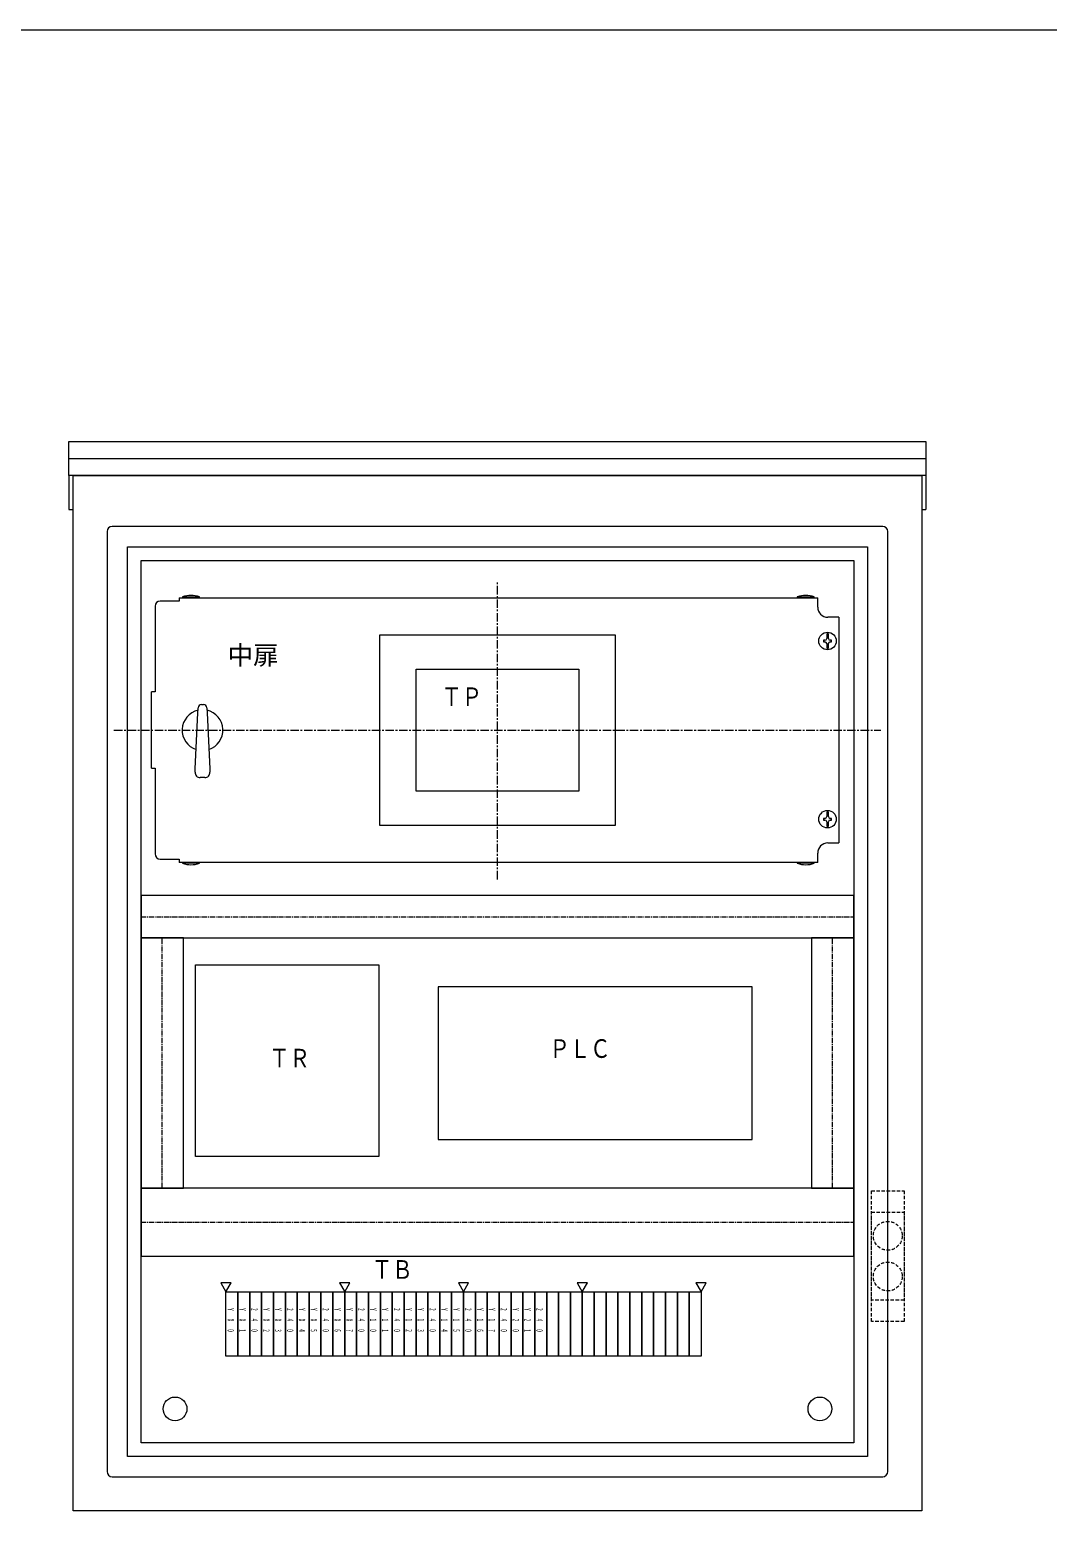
# Model space of a CAD drawing. Units: millimetres, scale not verified. Extents: x -1121 to 1167, y -822 to 778.
# Drawn here: x -32 to 567, y -110 to 778 of the extents above; entities that cross this region are included whole.
import ezdxf
from ezdxf.enums import TextEntityAlignment as Align

# ---------------------------------------------------------------- set-up
doc = ezdxf.new("R2010")
doc.units = ezdxf.units.MM
doc.header["$LTSCALE"] = 4
for name, pattern in [('USER3', [2, 1.25, -0.25, 0.25, -0.25]), ('USER4', [1.125, 0.75, -0.125, 0.125, -0.125]), ('USER6', [0.75, 0.5, -0.25])]:
    doc.linetypes.add(name, pattern=pattern)
for name, color, linetype, lineweight in [('0-1_AUX', 7, 'Continuous', 18), ('2-0_SYMBOL', 7, 'Continuous', 18), ('3-9_ボックス', 7, 'Continuous', 18), ('3-A_パネル', 7, 'Continuous', 18)]:
    doc.layers.add(name, color=color, linetype=linetype, lineweight=lineweight)
doc.layers.add('0-5_CMNT', color=7, linetype='Continuous')
doc.styles.add('@ＭＳ ゴシック', font='')
doc.styles.add('ＭＳ ゴシック', font='')
doc.styles.get('@ＭＳ ゴシック').set_extended_font_data('@MS Gothic')
doc.styles.get('ＭＳ ゴシック').set_extended_font_data('MS Gothic')

msp = doc.modelspace()

# ---------------------------------------------------------------- linework, layer by layer
at = {"layer": '0-1_AUX'}
msp.add_lwpolyline([(1167.031, -822), (1167.031, 778), (-1120.969, 778), (-1120.969, -822)], dxfattribs=at)
at = {"layer": '2-0_SYMBOL', "linetype": 'USER4'}
for p, q in [((32.976, 255.512), (452.976, 255.512)), ((45.476, 95.512), (45.476, 243.012)), ((440.476, 95.512), (440.476, 243.012)), ((32.976, 75.512), (452.976, 75.512))]:
    msp.add_line(p, q, dxfattribs=at)
at = {"layer": '2-0_SYMBOL'}
for points in [[(173.476, 309.512), (312.476, 309.512), (312.476, 421.512), (173.476, 421.512)], [(290.976, 329.512), (194.976, 329.512), (194.976, 401.512), (290.976, 401.512)], [(452.976, 243.012), (452.976, 268.012), (32.976, 268.012), (32.976, 243.012)], [(57.976, 243.012), (32.976, 243.012), (32.976, 95.512), (57.976, 95.512)], [(452.976, 243.012), (427.976, 243.012), (427.976, 95.512), (452.976, 95.512)], [(172.976, 114.262), (64.976, 114.262), (64.976, 227.262), (172.976, 227.262)], [(207.976, 124.262), (392.976, 124.262), (392.976, 214.262), (207.976, 214.262)], [(452.976, 55.512), (452.976, 95.512), (32.976, 95.512), (32.976, 55.512)], [(82.976, 34.512), (86.007, 39.762), (79.945, 39.762)], [(152.976, 34.512), (156.007, 39.762), (149.945, 39.762)], [(222.976, 34.512), (226.007, 39.762), (219.945, 39.762)], [(292.976, 34.512), (296.007, 39.762), (289.945, 39.762)], [(362.976, 34.512), (366.007, 39.762), (359.945, 39.762)], [(89.976, -3.488), (82.976, -3.488), (82.976, 34.512), (89.976, 34.512)], [(96.976, -3.488), (89.976, -3.488), (89.976, 34.512), (96.976, 34.512)], [(103.976, -3.488), (96.976, -3.488), (96.976, 34.512), (103.976, 34.512)], [(110.976, -3.488), (103.976, -3.488), (103.976, 34.512), (110.976, 34.512)], [(117.976, -3.488), (110.976, -3.488), (110.976, 34.512), (117.976, 34.512)], [(124.976, -3.488), (117.976, -3.488), (117.976, 34.512), (124.976, 34.512)], [(131.976, -3.488), (124.976, -3.488), (124.976, 34.512), (131.976, 34.512)], [(138.976, -3.488), (131.976, -3.488), (131.976, 34.512), (138.976, 34.512)], [(145.976, -3.488), (138.976, -3.488), (138.976, 34.512), (145.976, 34.512)], [(152.976, -3.488), (145.976, -3.488), (145.976, 34.512), (152.976, 34.512)], [(159.976, -3.488), (152.976, -3.488), (152.976, 34.512), (159.976, 34.512)], [(166.976, -3.488), (159.976, -3.488), (159.976, 34.512), (166.976, 34.512)], [(173.976, -3.488), (166.976, -3.488), (166.976, 34.512), (173.976, 34.512)], [(180.976, -3.488), (173.976, -3.488), (173.976, 34.512), (180.976, 34.512)], [(187.976, -3.488), (180.976, -3.488), (180.976, 34.512), (187.976, 34.512)], [(194.976, -3.488), (187.976, -3.488), (187.976, 34.512), (194.976, 34.512)], [(201.976, -3.488), (194.976, -3.488), (194.976, 34.512), (201.976, 34.512)], [(208.976, -3.488), (201.976, -3.488), (201.976, 34.512), (208.976, 34.512)], [(215.976, -3.488), (208.976, -3.488), (208.976, 34.512), (215.976, 34.512)], [(222.976, -3.488), (215.976, -3.488), (215.976, 34.512), (222.976, 34.512)], [(229.976, -3.488), (222.976, -3.488), (222.976, 34.512), (229.976, 34.512)], [(236.976, -3.488), (229.976, -3.488), (229.976, 34.512), (236.976, 34.512)], [(243.976, -3.488), (236.976, -3.488), (236.976, 34.512), (243.976, 34.512)], [(250.976, -3.488), (243.976, -3.488), (243.976, 34.512), (250.976, 34.512)], [(257.976, -3.488), (250.976, -3.488), (250.976, 34.512), (257.976, 34.512)], [(264.976, -3.488), (257.976, -3.488), (257.976, 34.512), (264.976, 34.512)], [(271.976, -3.488), (264.976, -3.488), (264.976, 34.512), (271.976, 34.512)], [(278.976, -3.488), (271.976, -3.488), (271.976, 34.512), (278.976, 34.512)], [(285.976, -3.488), (278.976, -3.488), (278.976, 34.512), (285.976, 34.512)], [(292.976, -3.488), (285.976, -3.488), (285.976, 34.512), (292.976, 34.512)], [(299.976, -3.488), (292.976, -3.488), (292.976, 34.512), (299.976, 34.512)], [(306.976, -3.488), (299.976, -3.488), (299.976, 34.512), (306.976, 34.512)], [(313.976, -3.488), (306.976, -3.488), (306.976, 34.512), (313.976, 34.512)], [(320.976, -3.488), (313.976, -3.488), (313.976, 34.512), (320.976, 34.512)], [(327.976, -3.488), (320.976, -3.488), (320.976, 34.512), (327.976, 34.512)], [(334.976, -3.488), (327.976, -3.488), (327.976, 34.512), (334.976, 34.512)], [(341.976, -3.488), (334.976, -3.488), (334.976, 34.512), (341.976, 34.512)], [(348.976, -3.488), (341.976, -3.488), (341.976, 34.512), (348.976, 34.512)], [(355.976, -3.488), (348.976, -3.488), (348.976, 34.512), (355.976, 34.512)], [(362.976, -3.488), (355.976, -3.488), (355.976, 34.512), (362.976, 34.512)]]:
    msp.add_lwpolyline(points, close=True, dxfattribs=at)
at = {"layer": '3-9_ボックス'}
for p, q in [((-9.524, 515.512), (-9.524, 535.512)), ((-9.524, 535.512), (495.476, 535.512)), ((495.476, 535.512), (495.476, 515.512)), ((-9.524, 525.512), (495.476, 525.512)), ((495.476, 515.512), (-9.524, 515.512)), ((-9.524, 515.512), (-9.524, 495.512)), ((-7.024, -94.488), (-7.024, 515.512)), ((-7.024, 515.512), (492.976, 515.512)), ((492.976, 515.512), (492.976, -94.488)), ((495.476, 515.512), (495.476, 495.512)), ((-9.524, 495.512), (-7.024, 495.512)), ((492.976, 495.512), (495.476, 495.512)), ((12.976, 482.512), (12.976, -71.488)), ((469.976, 485.512), (15.976, 485.512)), ((472.976, -71.488), (472.976, 482.512)), ((24.976, -62.488), (24.976, 473.512)), ((24.976, 473.512), (460.976, 473.512)), ((460.976, 473.512), (460.976, -62.488)), ((32.976, -54.488), (32.976, 465.512)), ((32.976, 465.512), (452.976, 465.512)), ((452.976, 465.512), (452.976, -54.488)), ((452.976, -54.488), (32.976, -54.488)), ((460.976, -62.488), (24.976, -62.488)), ((15.976, -74.488), (469.976, -74.488)), ((492.976, -94.488), (-7.024, -94.488))]:
    msp.add_line(p, q, dxfattribs=at)
at = {"layer": '3-9_ボックス', "linetype": 'USER6'}
for p, q in [((463.326, 17.012), (463.326, 94.012)), ((463.326, 94.012), (482.626, 94.012)), ((482.626, 94.012), (482.626, 17.012)), ((463.326, 29.512), (463.326, 81.512)), ((463.326, 81.512), (482.626, 81.512)), ((482.626, 81.512), (482.626, 29.512)), ((482.626, 29.512), (463.326, 29.512)), ((482.626, 17.012), (463.326, 17.012))]:
    msp.add_line(p, q, dxfattribs=at)
for centre in [(472.976, 67.512), (472.976, 43.512)]:
    msp.add_circle(centre, 8.5, dxfattribs=at)
at = {"layer": '3-9_ボックス'}
for centre in [(52.976, -34.488), (432.976, -34.488)]:
    msp.add_circle(centre, 7, dxfattribs=at)
for centre, start, end in [((15.976, 482.512), 90, 180), ((469.976, 482.512), 0, 90), ((15.976, -71.488), 180, 270), ((469.976, -71.488), 270, 0)]:
    msp.add_arc(centre, 3, start, end, dxfattribs=at)
at = {"layer": '3-A_パネル', "linetype": 'USER3'}
for p, q in [((242.976, 277.512), (242.976, 453.512)), ((16.976, 365.512), (468.976, 365.512))]:
    msp.add_line(p, q, dxfattribs=at)
at = {"layer": '3-A_パネル'}
for p, q in [((32.976, 286.012), (32.976, 445.012)), ((452.976, 445.012), (452.976, 286.012)), ((41.176, 438.512), (41.176, 388.012)), ((55.376, 441.512), (44.176, 441.512)), ((55.376, 443.512), (55.376, 441.512)), ((55.376, 443.512), (431.676, 443.512)), ((57.376, 444.01), (67.376, 444.01)), ((57.376, 444.01), (57.376, 443.512)), ((67.376, 443.512), (67.376, 444.01)), ((419.676, 444.01), (429.676, 444.01)), ((419.676, 444.01), (419.676, 443.512)), ((429.676, 443.512), (429.676, 444.01)), ((431.676, 438.012), (431.676, 443.512)), ((444.176, 432.012), (437.676, 432.012)), ((444.176, 432.012), (444.176, 299.012)), ((436.976, 422.162), (436.976, 419.512)), ((437.976, 422.162), (436.976, 422.162)), ((437.976, 419.512), (437.976, 422.162)), ((438.976, 417.512), (439.775, 417.512)), ((39.176, 343.012), (39.176, 388.012)), ((41.176, 388.012), (39.176, 388.012)), ((68.585, 380.512), (69.767, 380.512)), ((71.765, 378.605), (71.898, 375.744)), ((71.898, 375.744), (73.433, 342.744)), ((39.176, 343.012), (41.176, 343.012)), ((41.176, 343.012), (41.176, 292.512)), ((64.822, 340.651), (64.919, 342.744)), ((73.433, 342.744), (73.53, 340.651)), ((70.533, 337.512), (67.819, 337.512)), ((436.976, 317.162), (436.976, 314.512)), ((437.976, 317.162), (436.976, 317.162)), ((437.976, 314.512), (437.976, 317.162)), ((438.976, 312.512), (439.775, 312.512)), ((437.676, 299.012), (444.176, 299.012)), ((44.176, 289.512), (55.376, 289.512)), ((55.376, 289.512), (55.376, 287.512)), ((431.676, 287.512), (55.376, 287.512)), ((57.376, 287.512), (57.376, 287.013)), ((67.376, 287.013), (57.376, 287.013)), ((67.376, 287.013), (67.376, 287.512)), ((419.676, 287.512), (419.676, 287.013)), ((429.676, 287.013), (419.676, 287.013)), ((429.676, 287.013), (429.676, 287.512)), ((431.676, 287.512), (431.676, 293.012))]:
    msp.add_line(p, q, dxfattribs=at)
for points in [[(435.976, 418.512), (435.177, 418.512), (435.177, 417.512), (435.976, 417.512)], [(439.775, 417.512), (439.775, 418.512), (438.976, 418.512)], [(436.976, 416.512), (436.976, 413.862), (437.976, 413.862), (437.976, 416.512)], [(64.919, 342.744), (66.454, 375.744), (66.587, 378.605)], [(435.976, 313.512), (435.177, 313.512), (435.177, 312.512), (435.976, 312.512)], [(436.976, 311.512), (436.976, 308.862), (437.976, 308.862), (437.976, 311.512)], [(439.775, 312.512), (439.775, 313.512), (438.976, 313.512)]]:
    msp.add_lwpolyline(points, dxfattribs=at)
for centre in [(437.476, 418.012), (437.476, 313.012)]:
    msp.add_circle(centre, 5.15, dxfattribs=at)
for centre, radius, start, end in [((62.376, 428.812), 16, 90, 108.20996), ((62.376, 428.812), 16, 71.79004, 90), ((424.676, 428.812), 16, 90, 108.20996), ((424.676, 428.812), 16, 71.79004, 90), ((44.176, 438.512), 3, 90, 180), ((437.676, 438.012), 6, 180, 270), ((435.976, 419.512), 1, 270, 0), ((438.976, 419.512), 1, 180, 270), ((435.976, 416.512), 1, 0, 90), ((438.976, 416.512), 1, 90, 180), ((69.176, 365.512), 12, 102.77438, 251.89962), ((68.585, 378.512), 2, 90, 177.337), ((69.767, 378.512), 2, 2.663, 90), ((69.176, 365.512), 12, 288.10038, 77.22562), ((67.819, 340.512), 3, 177.337, 270), ((70.533, 340.512), 3, 270, 2.663), ((435.976, 314.512), 1, 270, 0), ((435.976, 311.512), 1, 0, 90), ((438.976, 314.512), 1, 180, 270), ((438.976, 311.512), 1, 90, 180), ((437.676, 293.012), 6, 90, 180), ((44.176, 292.512), 3, 180, 270), ((62.376, 302.212), 16, 251.79004, 270), ((62.376, 302.212), 16, 270, 288.20996), ((424.676, 302.212), 16, 251.79004, 288.20996)]:
    msp.add_arc(centre, radius, start, end, dxfattribs=at)

# ---------------------------------------------------------------- texts
at = {"layer": '0-5_CMNT', "style": 'ＭＳ ゴシック'}
msp.add_text('中扉', height=11, dxfattribs=at).set_placement((83.921, 400.874), align=Align.BOTTOM_LEFT)
at = {"layer": '0-5_CMNT', "style": 'ＭＳ ゴシック', "width": 0.8}
for s, p in [('ＴＰ', (209.919, 376.392)), ('ＴＲ', (108.514, 163.389)), ('ＰＬＣ', (273.618, 169.054)), ('ＴＢ', (168.984, 38.855))]:
    msp.add_text(s, height=11, dxfattribs=at).set_placement(p, align=Align.BOTTOM_LEFT)
at = {"layer": '0-5_CMNT', "char_height": 3.812, "attachment_point": 7, "rotation": 270, "style": '@ＭＳ ゴシック'}
for s, insert in [('\\T4;\\W0.5;Y00', (83.876, 24.907)), ('\\T4;\\W0.5;Y01', (90.876, 24.907)), ('\\T4;\\W0.5;240', (97.876, 24.907)), ('\\T4;\\W0.5;Y02', (104.876, 24.907)), ('\\T4;\\W0.5;Y03', (111.876, 24.907)), ('\\T4;\\W0.5;240', (118.876, 24.907)), ('\\T4;\\W0.5;Y04', (125.876, 24.907)), ('\\T4;\\W0.5;Y05', (132.876, 24.907)), ('\\T4;\\W0.5;240', (139.876, 24.907)), ('\\T4;\\W0.5;Y06', (146.876, 24.907)), ('\\T4;\\W0.5;Y07', (153.876, 24.907)), ('\\T4;\\W0.5;240', (160.876, 24.907)), ('\\T4;\\W0.5;Y10', (167.876, 24.907)), ('\\T4;\\W0.5;Y11', (174.876, 24.907)), ('\\T4;\\W0.5;240', (181.876, 24.907)), ('\\T4;\\W0.5;Y12', (188.876, 24.907)), ('\\T4;\\W0.5;Y13', (195.876, 24.907)), ('\\T4;\\W0.5;240', (202.876, 24.907)), ('\\T4;\\W0.5;Y14', (209.876, 24.907)), ('\\T4;\\W0.5;Y15', (216.876, 24.907)), ('\\T4;\\W0.5;240', (223.876, 24.907)), ('\\T4;\\W0.5;Y16', (230.876, 24.907)), ('\\T4;\\W0.5;Y17', (237.876, 24.907)), ('\\T4;\\W0.5;240', (244.876, 24.907)), ('\\T4;\\W0.5;Y20', (251.876, 24.907)), ('\\T4;\\W0.5;Y21', (258.876, 24.907)), ('\\T4;\\W0.5;240', (265.876, 24.907))]:
    msp.add_mtext(s, dxfattribs=dict(at, insert=insert))

doc.saveas('drawing.dxf')
